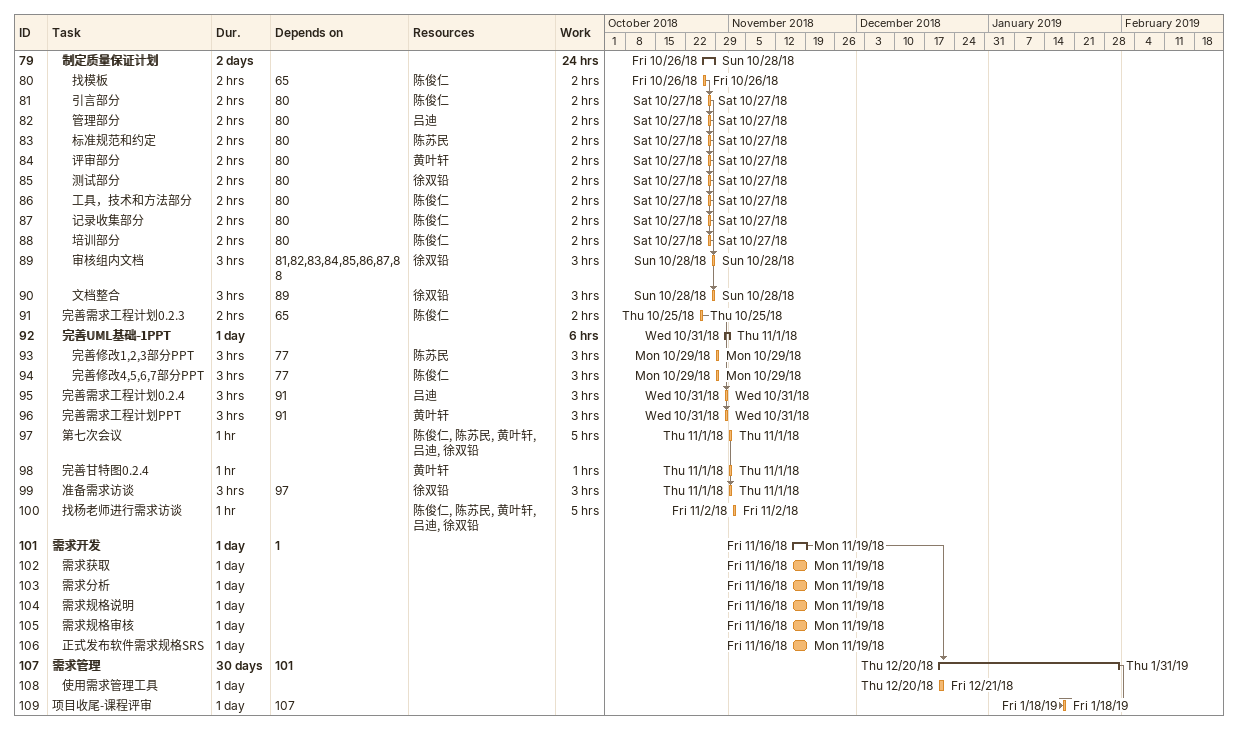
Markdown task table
| ID | Level | Task | Duration | Start | Finish | Predecessors | Resources | Work (h) |
|---|---|---|---|---|---|---|---|---|
| 79 | 2 | **制定质量保证计划** | 2d | 2018-10-26 | 2018-10-28 |  |  | 24 |
| 80 | 3 | 找模板 | 2h | 2018-10-26 | 2018-10-26 | 65 | 陈俊仁 | 2 |
| 81 | 3 | 引言部分 | 2h | 2018-10-27 | 2018-10-27 | 80 | 陈俊仁 | 2 |
| 82 | 3 | 管理部分 | 2h | 2018-10-27 | 2018-10-27 | 80 | 吕迪 | 2 |
| 83 | 3 | 标准规范和约定 | 2h | 2018-10-27 | 2018-10-27 | 80 | 陈苏民 | 2 |
| 84 | 3 | 评审部分 | 2h | 2018-10-27 | 2018-10-27 | 80 | 黄叶轩 | 2 |
| 85 | 3 | 测试部分 | 2h | 2018-10-27 | 2018-10-27 | 80 | 徐双铅 | 2 |
| 86 | 3 | 工具，技术和方法部分 | 2h | 2018-10-27 | 2018-10-27 | 80 | 陈俊仁 | 2 |
| 87 | 3 | 记录收集部分 | 2h | 2018-10-27 | 2018-10-27 | 80 | 陈俊仁 | 2 |
| 88 | 3 | 培训部分 | 2h | 2018-10-27 | 2018-10-27 | 80 | 陈俊仁 | 2 |
| 89 | 3 | 审核组内文档 | 3h | 2018-10-28 | 2018-10-28 | 81, 82, 83, 84, 85, 86, 87, 88 | 徐双铅 | 3 |
| 90 | 3 | 文档整合 | 3h | 2018-10-28 | 2018-10-28 | 89 | 徐双铅 | 3 |
| 91 | 2 | 完善需求工程计划0.2.3 | 2h | 2018-10-25 | 2018-10-25 | 65 | 陈俊仁 | 2 |
| 92 | 2 | **完善UML基础-1PPT** | 1d | 2018-10-31 | 2018-11-01 |  |  | 6 |
| 93 | 3 | 完善修改1,2,3部分PPT | 3h | 2018-10-29 | 2018-10-29 | 77 | 陈苏民 | 3 |
| 94 | 3 | 完善修改4,5,6,7部分PPT | 3h | 2018-10-29 | 2018-10-29 | 77 | 陈俊仁 | 3 |
| 95 | 2 | 完善需求工程计划0.2.4 | 3h | 2018-10-31 | 2018-10-31 | 91 | 吕迪 | 3 |
| 96 | 2 | 完善需求工程计划PPT | 3h | 2018-10-31 | 2018-10-31 | 91 | 黄叶轩 | 3 |
| 97 | 2 | 第七次会议 | 1h | 2018-11-01 | 2018-11-01 |  | 陈俊仁, 陈苏民, 黄叶轩, 吕迪, 徐双铅 | 5 |
| 98 | 2 | 完善甘特图0.2.4 | 1h | 2018-11-01 | 2018-11-01 |  | 黄叶轩 | 1 |
| 99 | 2 | 准备需求访谈 | 3h | 2018-11-01 | 2018-11-01 | 97 | 徐双铅 | 3 |
| 100 | 2 | 找杨老师进行需求访谈 | 1h | 2018-11-02 | 2018-11-02 |  | 陈俊仁, 陈苏民, 黄叶轩, 吕迪, 徐双铅 | 5 |
| 101 | 1 | **需求开发** | 1d | 2018-11-16 | 2018-11-19 | 1 |  |  |
| 102 | 2 | 需求获取 | 1d | 2018-11-16 | 2018-11-19 |  |  |  |
| 103 | 2 | 需求分析 | 1d | 2018-11-16 | 2018-11-19 |  |  |  |
| 104 | 2 | 需求规格说明 | 1d | 2018-11-16 | 2018-11-19 |  |  |  |
| 105 | 2 | 需求规格审核 | 1d | 2018-11-16 | 2018-11-19 |  |  |  |
| 106 | 2 | 正式发布软件需求规格SRS | 1d | 2018-11-16 | 2018-11-19 |  |  |  |
| 107 | 1 | **需求管理** | 30d | 2018-12-20 | 2019-01-31 | 101 |  |  |
| 108 | 2 | 使用需求管理工具 | 1d | 2018-12-20 | 2018-12-21 |  |  |  |
| 109 | 1 | 项目收尾-课程评审 | 1d | 2019-01-18 | 2019-01-18 | 107 |  |  |
